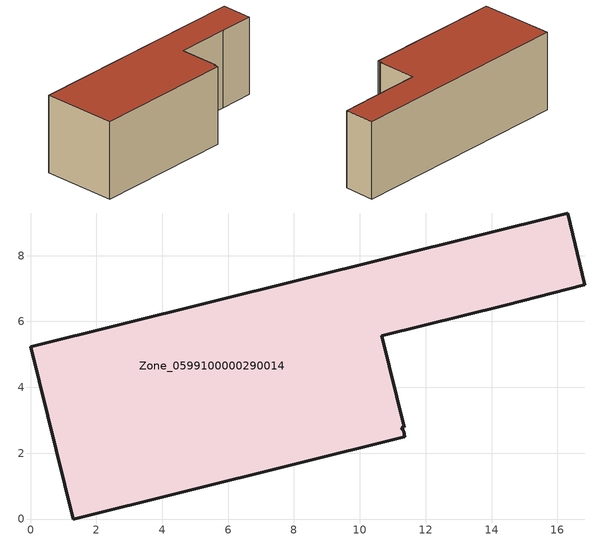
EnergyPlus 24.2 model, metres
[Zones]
Zone_0599100000290014
 floor ground (C_G): 16.84,7.12 14.42,6.5 10.66,5.56 11.35,2.79 11.27,2.77 11.33,2.67 11.36,2.5 1.3,0 0,5.23 16.31,9.29 z0
 wall outside (C_F): 11.27,2.77 11.35,2.79 10.66,5.56 14.42,6.5 16.84,7.12 16.31,9.29 0,5.23 1.3,0 11.36,2.5 11.33,2.67 11.27,2.77 z0:5.69
 roof outside (C_R): 1.3,0 11.36,2.5 11.33,2.67 11.27,2.77 11.35,2.79 10.66,5.56 14.42,6.5 16.84,7.12 16.31,9.29 0,5.23 z5.69
[BUILDING]
Pand.0599100000290014: North Axis=0; Terrain=City; Loads Convergence Tolerance Value=0.04; Temperature Convergence Tolerance Value=0.4; Solar Distribution=FullExterior; Maximum Number of Warmup Days=25; Minimum Number of Warmup Days=1
[Site:Location]
Rotterdam.The.Hague.AP_ZH_NLD Design_Conditions: Latitude=51.96; Longitude=4.45; Time Zone=1; Elevation=-4.5
[SITE:GROUNDTEMPERATURE:BUILDINGSURFACE]
18, 18, 18, 18, 18, 18, 18, 18, 18, 18, 18, 18
[MATERIAL] Thermal Absorptance=0.9; Solar Absorptance=0.7; Visible Absorptance=0.7
Name | Roughness | Thickness | Conductivity | Density | Specific Heat
G.TI.1975-1991 | MediumSmooth | 0.15 | 0.288461 | 540 | 1210
F.TI.1975-1991 | Rough | 0.3 | 0.230769 | 1920 | 840
R.TI.1975-1991 | MediumRough | 0.2 | 0.153846 | 1500 | 1000
[CONSTRUCTION]
C_G: G.TI.1975-1991
C_F: F.TI.1975-1991
C_R: R.TI.1975-1991
[ZONE]
Zone_0599100000290014: Type=1; Multiplier=1; Ceiling Height=Autocalculate; Volume=Autocalculate; Floor Area=autocalculate; Part of Total Floor Area=Yes
[ZONEINFILTRATION:DESIGNFLOWRATE]
Infil_Zone_0599100000290014: Zone or ZoneList or Space or SpaceList=Zone_0599100000290014; Schedule=AlwaysOn; Design Flow Rate Calculation Method=Flow/Area; Flow Rate per Floor Area=0.003; Constant Term Coefficient=1; Temperature Term Coefficient=0; Velocity Term Coefficient=0; Velocity Squared Term Coefficient=0
[HVACTEMPLATE:ZONE:IDEALLOADSAIRSYSTEM]
Zone_0599100000290014: Maximum Heating Supply Air Temperature=50; Minimum Cooling Supply Air Temperature=13; Maximum Heating Supply Air Humidity Ratio=0.0156; Minimum Cooling Supply Air Humidity Ratio=0.0077; Heating Limit=NoLimit; Cooling Limit=NoLimit; Dehumidification Control Type=ConstantSensibleHeatRatio; Cooling Sensible Heat Ratio=0.7; Dehumidification Setpoint=60; Humidification Control Type=None; Humidification Setpoint=30; Outdoor Air Method=None; Outdoor Air Flow Rate per Person=0.00944; Outdoor Air Flow Rate per Zone Floor Area=0; Outdoor Air Flow Rate per Zone=0; Demand Controlled Ventilation Type=None; Outdoor Air Economizer Type=NoEconomizer; Heat Recovery Type=None; Sensible Heat Recovery Effectiveness=0.7; Latent Heat Recovery Effectiveness=0.65
[ZONECONTROL:THERMOSTAT]
ThermostatControl_Zone_0599100000290014: Zone or ZoneList=Zone_0599100000290014; Control Type Schedule=DualSetpointControlType; Control 1=Thermostat_Zone_0599100000290014; Temperature Difference Between Cutout And Setpoint=0
[THERMOSTATSETPOINT:DUALSETPOINT]
Thermostat_Zone_0599100000290014: Heating Setpoint Temperature Schedule=HeatingSetpoint_Zone_0599100000290014; Cooling Setpoint Temperature Schedule=CoolingSetpoint_Zone_0599100000290014
[SCHEDULE:COMPACT]
HeatingSetpoint_Zone_0599100000290014: Through: 12/31, For: AllDays, Until: 24:00, 21
CoolingSetpoint_Zone_0599100000290014: Through: 12/31, For: AllDays, Until: 24:00, 24
DualSetpointControlType: Through: 12/31, For: AllDays, Until: 24:00, 4
AlwaysOn: Through: 12/31, For: AllDays, Until: 24:00, 1
